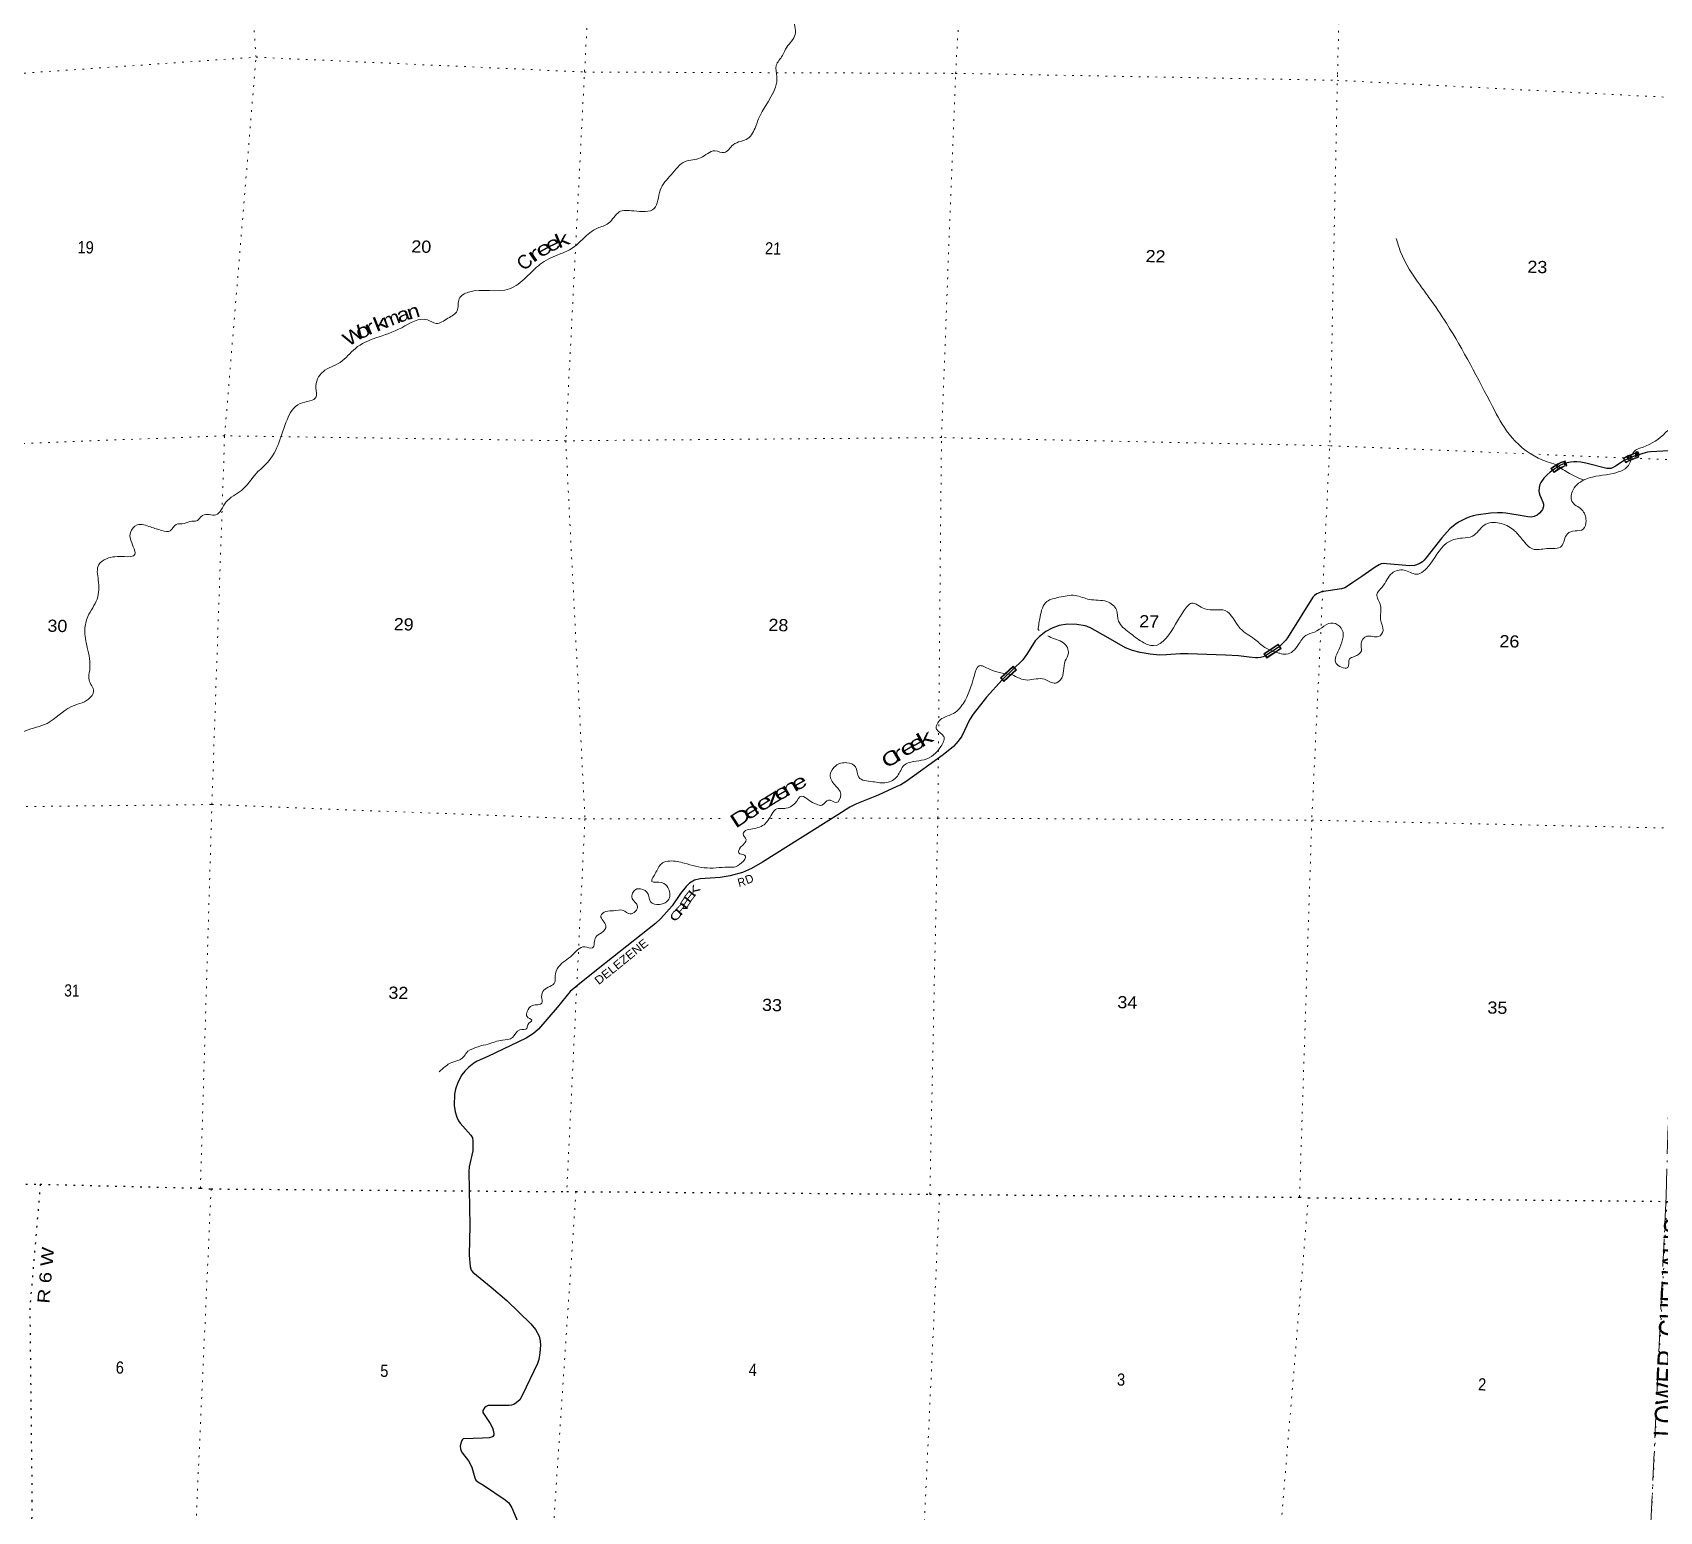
# Model space of a CAD drawing. Header units: feet. Extents: x -757852 to -501257, y -360805 to -170898.
# Drawn here: x -623065 to -599646, y -212810 to -191529 of the extents above; entities that cross this region are included whole.
import ezdxf
from ezdxf.enums import TextEntityAlignment as Align

# ---------------------------------------------------------------- set-up
doc = ezdxf.new("R2010")
doc.units = ezdxf.units.FT
doc.header["$LTSCALE"] = 80
doc.header["$PDMODE"] = 32
doc.header["$PDSIZE"] = 40
doc.linetypes.add('DOT_DASHED', pattern=[7.7, 5, -1.2, 0.3, -1.2])
doc.linetypes.add('DOTTED', pattern=[1.5, 0.3, -1.2])
for name, color, linetype, lineweight in [('29', 7, 'Continuous', 25), ('31', 7, 'Continuous', 13), ('39', 7, 'Continuous', 13), ('41', 7, 'Continuous', 13), ('44', 7, 'DOT_DASHED', 13), ('6', 7, 'DOTTED', 25), ('7', 7, 'DOTTED', 13)]:
    doc.layers.add(name, color=color, linetype=linetype, lineweight=lineweight)
doc.layers.add('30', color=7, linetype='Continuous')

msp = doc.modelspace()

# ---------------------------------------------------------------- linework, layer by layer
at = {"layer": '29'}
for points in [[(-599506.6, -197547.03), (-599777.06, -197563.37), (-599818.81, -197568.82), (-599853.29, -197576.08), (-599902.31, -197590.61), (-600036.63, -197634.19), (-600109.24, -197666.88), (-600156.43, -197688.67), (-600279.51, -197770.7)], [(-600279.51, -197770.7), (-600313.44, -197789.46), (-600346.11, -197800.36), (-600371.53, -197803.99), (-600402.38, -197802.17), (-600707.33, -197725.9), (-600778.13, -197711.37), (-600834.4, -197705.92), (-600879.78, -197705.92), (-600925.16, -197711.37), (-600999.58, -197725.9), (-601035.88, -197740.43), (-601079.45, -197760.4), (-601152.05, -197805.8), (-601221.03, -197854.84), (-601264.59, -197891.16), (-601311.79, -197942), (-601353.54, -198001.93), (-601366.24, -198034.62), (-601377.13, -198074.57), (-601380.77, -198127.24), (-601377.13, -198154.48), (-601367.16, -198188.07), (-601349.91, -198227.12), (-601322.68, -198287.04), (-601316.33, -198313.38), (-601317.23, -198348.79), (-601321.74, -198359.32)], [(-601321.74, -198359.32), (-601328.14, -198390.55), (-601343.56, -198413.26), (-601371.7, -198445.03), (-601408.91, -198471.37), (-601451.57, -198494.06), (-601492.4, -198500.43), (-601538.7, -198499.51), (-601594.05, -198485.9), (-601856.35, -198446.85), (-601906.26, -198442.32), (-601977.97, -198441.4), (-602080.52, -198445.95), (-602283.82, -198475), (-602326.48, -198483.17), (-602377.31, -198497.69), (-602431.76, -198519.49), (-602483.49, -198544.01), (-602539.77, -198574.88), (-602586.96, -198605.75), (-602661.38, -198671.13), (-602781.18, -198801.88), (-603009.89, -199092.44), (-603032.59, -199118.77), (-603056.19, -199144.2), (-603105.2, -199175.07), (-603170.55, -199196.86), (-603238.61, -199201.4), (-603576.23, -199172.35), (-603608, -199169.62), (-603652.47, -199172.35), (-603680.61, -199185.96), (-603739.6, -199219.56), (-603928.37, -199353.95), (-604059.07, -199441.12), (-604149.83, -199506.49), (-604177.07, -199521.02), (-604222.43, -199535.55), (-604509.23, -199579.13), (-604556.44, -199593.66), (-604578.21, -199604.56), (-604612.71, -199628.16), (-604636.29, -199655.4), (-605000.17, -200237.8)], [(-605892.07, -200489.4), (-606431.51, -200467.15), (-606539.52, -200469.87), (-606681.11, -200480.77), (-606741.91, -200485.31), (-606840.84, -200488.03), (-606976.07, -200474.41), (-607120.38, -200448.08), (-607232.01, -200421.75), (-607330.94, -200382.7), (-607581.44, -200237.42), (-607846.45, -200092.14), (-607910.88, -200067.63), (-608031.6, -200044.93), (-608165.01, -200042.2), (-608285.73, -200063.09), (-608386.46, -200100.32), (-608478.14, -200146.62), (-608571.61, -200220.17), (-608630.61, -200281.01), (-608743.15, -200458.98), (-608808.5, -200557.04), (-609109.96, -200843.54)], [(-605000.17, -200237.8), (-605027.48, -200275.56), (-605056.52, -200308.25), (-605091.01, -200340.94), (-605132.76, -200377.26), (-605325.17, -200502.56), (-605348.77, -200511.64), (-605390.52, -200520.72), (-605428.64, -200526.17), (-605463.12, -200526.17), (-605553.88, -200515.28), (-605706.36, -200498.93), (-605892.07, -200489.4)], [(-609109.96, -200843.54), (-609332.16, -201093.65), (-609526.39, -201338.8), (-609579.03, -201420.53), (-609686.13, -201654.79), (-609738.76, -201725.62), (-609809.56, -201803.7), (-609956.58, -201921.75), (-610488.43, -202304.92), (-610566.49, -202353.95), (-610624.57, -202379.38), (-610893.21, -202502.87), (-611205.43, -202626.36), (-611299.82, -202677.2), (-611474.07, -202786.17), (-612555.92, -203468.99), (-612713.85, -203557.96), (-612846.35, -203614.27), (-613022.43, -203663.29), (-613165.82, -203686.91), (-613456.25, -203708.7), (-613534.31, -203725.04), (-613608.72, -203766.81), (-613657.74, -203815.84), (-613739.41, -203919.36), (-613855.59, -204093.69), (-614022.58, -204275.29), (-614098.82, -204351.55), (-614924.83, -205001.82)], [(-614924.83, -205001.82), (-615216.97, -205237.76), (-615324.06, -205326.76), (-615514.66, -205557.38), (-615783.31, -205869.74), (-615854.1, -205933.3), (-615957.56, -206000.49), (-616509.38, -206261.99), (-616665.49, -206331), (-616714.49, -206358.25), (-616785.29, -206414.54), (-616843.38, -206472.65), (-616886.94, -206527.13), (-616945.02, -206639.72), (-616977.7, -206734.16), (-616992.22, -206806.8), (-616995.85, -206966.61), (-616981.32, -207057.42), (-616959.54, -207137.32), (-616934.14, -207188.16), (-616908.72, -207220.85), (-616756.24, -207395.18), (-616732.64, -207433.33), (-616725.38, -207480.54), (-616727.2, -207620.37), (-616779.84, -207851.01), (-616785.29, -207918.19), (-616770.77, -208695.45), (-616780.18, -209119.96)], [(-616780.18, -209119.96), (-616767.13, -209283.84), (-616748.98, -209338.32), (-616725.39, -209365.55), (-616464, -209583.48), (-616238.92, -209772.34), (-615892.21, -210108.31), (-615825.05, -210193.65), (-615772.41, -210289.91), (-615757.89, -210358.92), (-615752.45, -210418.84), (-615761.52, -210529.62), (-615776.04, -210624.05), (-615796.01, -210680.35), (-616013.83, -211130.72), (-616051.45, -211202.43), (-616102.28, -211246.01), (-616137.26, -211268.74), (-616172.65, -211278.73), (-616202.61, -211283.26), (-616464, -211283.26), (-616503.92, -211286.9), (-616536.61, -211297.79), (-616558.38, -211319.59), (-616583.79, -211359.54), (-616581.07, -211384.06), (-616572.91, -211399.49), (-616478.52, -211544.77), (-616445.84, -211606.52), (-616427.7, -211660.99), (-616424.96, -211690.96), (-616424.06, -211708.21), (-616438.58, -211730), (-616456.74, -211740.9), (-616490.31, -211749.08), (-616587.43, -211755.42), (-616856.08, -211762.69), (-616867.87, -211767.24), (-616881.48, -211780.85), (-616899.64, -211828.06), (-616907.8, -211868.93), (-616903.27, -211907.97), (-616891.47, -211950.65), (-616877.86, -211973.34), (-616790.73, -212082.31), (-616743.53, -212171.3), (-616725.39, -212227.59), (-616698.15, -212325.66), (-616681.82, -212358.34), (-616654.58, -212383.77), (-616572.91, -212430.98), (-616260.7, -212641.64), (-616210.77, -212687.96), (-616196.25, -212707.94), (-616166.31, -212757.86), (-615893.81, -213399.02)]]:
    msp.add_lwpolyline(points, dxfattribs=at)
at = {"layer": '29', "linetype": 'DOTTED', "lineweight": 100}
for centre, radius, start, end in [((-599667.66, -198554.07), 992.26, 105.82709, 119.14121), ((-599730.73, -198419.42), 844.46, 106.63969, 119.04662), ((-600828.36, -198255.35), 553.79, 107.27186, 130.21038)]:
    msp.add_arc(centre, radius, start, end, dxfattribs=at)
at = {"layer": '31'}
for p, q in [((-599954.33, -197634.98), (-599970.16, -197578.12)), ((-599964.69, -197567.97), (-599944.57, -197640.23)), ((-601161.83, -197861.22), (-601209.93, -197803.66)), ((-601198.65, -197804.68), (-601160.82, -197849.96)), ((-600991.43, -197757.07), (-601009.37, -197700.86)), ((-601004.18, -197690.81), (-600981.38, -197762.27)), ((-600132.78, -197720.27), (-600168.92, -197654.55)), ((-600158.06, -197657.69), (-600129.63, -197709.39)), ((-605341.13, -200467.47), (-605132.41, -200329.87)), ((-605132.41, -200329.87), (-605091.13, -200392.49)), ((-609133.89, -200814.33), (-608950.33, -200644.6)), ((-608950.33, -200644.6), (-608899.41, -200699.67))]:
    msp.add_line(p, q, dxfattribs=at)
for points in [[(-605091.13, -200392.49), (-605299.85, -200530.09), (-605341.13, -200467.47)], [(-608899.41, -200699.67), (-609082.97, -200869.4), (-609133.89, -200814.33)]]:
    msp.add_lwpolyline(points, dxfattribs=at)
for points in [[(-605134.68, -200340.94), (-605330.05, -200469.74), (-605297.57, -200519.01), (-605102.2, -200390.21)], [(-608950.77, -200655.9), (-609122.58, -200814.77), (-609082.52, -200858.09), (-608910.71, -200699.22)]]:
    msp.add_lwpolyline(points, close=True, dxfattribs=at)
for centre, radius, start, end in [((-599667.66, -198554.07), 1029.76, 106.76365, 119.14093), ((-599667.66, -198554.07), 1021.76, 107.22095, 118.68256), ((-599667.66, -198554.07), 954.76, 106.84084, 119.14112), ((-599667.66, -198554.07), 962.76, 107.32315, 118.67516), ((-600828.36, -198255.35), 591.29, 107.27196, 130.21048), ((-600828.36, -198255.35), 583.29, 108.07909, 129.40812), ((-600828.35, -198255.35), 516.29, 107.27281, 130.21126), ((-600828.35, -198255.35), 524.29, 108.12308, 129.35606)]:
    msp.add_arc(centre, radius, start, end, dxfattribs=at)
msp.add_point((-599970.16, -197578.12), dxfattribs=at)
at = {"layer": '39'}
msp.add_line((-608591.36, -200120.85), (-608574.76, -200131.18), dxfattribs=at)
for points in [[(-609550.83, -187668.7), (-609677.17, -187651.39), (-609876.22, -187722.81), (-609986.78, -187796.49), (-610065.55, -188042.11), (-610177.26, -188238.57), (-610480.59, -188452.29), (-610694.1, -188694.47), (-610958.09, -189021.93), (-611170.68, -189384.93), (-611273.18, -189770.86), (-611297.35, -190002.49), (-611376.23, -190145.46), (-611529.12, -190410.58), (-611638.67, -190679.57), (-611685.25, -190847.5), (-611848.93, -190952.03), (-611987.3, -191167.95), (-612091.89, -191322.31), (-612087.89, -191557.96), (-612207.28, -191740.13), (-612270.77, -191861.32), (-612358.97, -192004.02), (-612350.94, -192161.26), (-612597.07, -192732.77), (-612655.14, -192878.26), (-612766.28, -193052.59), (-612979.93, -193143.77), (-613107.62, -193257.28), (-613241.79, -193231.71), (-613447.6, -193331.15), (-613668.3, -193383.9), (-613872.42, -193573.98), (-614029.1, -193797.47), (-614116.37, -194060.99), (-614411.08, -194095.75), (-614620.74, -194110.54), (-614773.86, -194273.73), (-614932.63, -194344.17), (-615335.08, -194656.02), (-615501.91, -194726.25), (-615756.96, -194862.68), (-615959.02, -195050.8), (-616200.77, -195217.77), (-616789.61, -195265.15), (-616922.81, -195358.39), (-616953.51, -195534.77), (-617085.01, -195640.13), (-617255.96, -195714.28), (-617381.47, -195664.78), (-617750.58, -195776.15), (-618124.66, -195923.64), (-618418.29, -196073.18), (-618636.79, -196274.97), (-618883.75, -196409.6), (-618986.44, -196646.55), (-618981.61, -196771.49), (-619211.5, -196868.3), (-619400.61, -197101.04), (-619684.13, -197717.91), (-619838.89, -197866.97), (-620056.68, -198119.1), (-620282.4, -198288.49), (-620425.87, -198468.04), (-620617.28, -198477.25), (-620720.06, -198561.19), (-620770.29, -198557.9), (-620881.93, -198595.31), (-620998.94, -198606.42), (-621081.76, -198696.92), (-621202.42, -198693.84), (-621366.14, -198643.36), (-621558.58, -198614.29), (-621655.94, -198722.53), (-621614.92, -198926.91), (-621591.67, -199040.25), (-621743.38, -199070.6), (-621999.72, -199100.3), (-622110.54, -199184.04), (-622118.3, -199407.31), (-622135.39, -199680.68), (-622268.67, -199932.96), (-622311.74, -200121.1), (-622278.04, -200375.63), (-622242.19, -200702.69), (-622251.95, -200847.39), (-622185.65, -201008.13), (-622256.92, -201119.05), (-622513.37, -201231.29), (-622853.57, -201470.23), (-623168.24, -201576.96), (-623478.73, -201756.27), (-623931.39, -201907.79), (-624119.63, -202184.84), (-624341.76, -202527.46), (-624334.63, -202875.93), (-624329.76, -203155.9)], [(-601133.13, -197746.98), (-601389.97, -197653.16), (-601811.69, -197306.19), (-602049.06, -196911.58), (-602712.48, -195712.89), (-602964.5, -195340.05), (-603092.78, -195163.64), (-603372.22, -194683.4), (-603435.78, -194494.55)], [(-597792.65, -195103.58), (-597843.5, -195202.94), (-597840.83, -195333.87), (-597853.94, -195452.32), (-597974.82, -195535.8), (-598061.16, -195684.59), (-598192.24, -195773.85), (-598352.11, -195886.54), (-598411.32, -195997.77), (-598362.71, -196141.95), (-598428, -196255.04), (-598553.82, -196296.12), (-598655.97, -196277.41), (-598793.65, -196231.62), (-598832.13, -196319.22), (-598879.79, -196529.39), (-598942.25, -196610.34), (-599007.38, -196638.88), (-599112, -196638.22), (-599154.4, -196721.7), (-599128.52, -196810.94), (-599066.96, -196921.22), (-599068.63, -197064.12), (-599082.76, -197144.29), (-599192.18, -197095.19), (-599286.81, -197175.32), (-599399.91, -197269.07), (-599491.95, -197248.6), (-599590.29, -197316.56), (-599929.51, -197511.63), (-600005.82, -197552.12), (-600060.72, -197687.23)], [(-600059.55, -197685.27), (-600075.9, -197731.99), (-600310.93, -197871.94), (-600705.46, -197954.48), (-600888.54, -198108.86), (-600906.86, -198273.48), (-600765.12, -198395.87), (-600702.74, -198552.48), (-600746.17, -198676.19), (-600861.52, -198701.44), (-600971.21, -198740.92), (-601054.25, -198917.98), (-601266.49, -198954.84), (-601473.89, -198959.61), (-601615.43, -198829.17), (-601752.47, -198680.72), (-601949.29, -198587.12), (-602171.44, -198617.69), (-602336.51, -198776.55), (-602484.1, -198802.98), (-602670.46, -198850.57), (-602948.59, -199179.68), (-603147.49, -199323.59), (-603323.07, -199264.75), (-603495.25, -199308.67), (-603637.23, -199508.39), (-603714.38, -199613.12), (-603660.15, -199773.55), (-603661.36, -199976.86), (-603625.12, -200132.8), (-603691.8, -200221.69), (-603856.66, -200215.47), (-603942.06, -200328.05), (-603936.5, -200424.83), (-604039.28, -200508.77), (-604106.53, -200541.28), (-604133.87, -200665.4), (-604222.3, -200661.13), (-604301.45, -200608.78), (-604247.18, -200376.63), (-604227.92, -200097.29), (-604340.79, -200025.96), (-604611.78, -200155.94), (-604735.75, -200203.11), (-604845.91, -200339.21), (-605018.46, -200475.74), (-605112.67, -200461.25), (-605168.63, -200444.77)], [(-600738.92, -197969.52), (-600966.63, -197859.24), (-601133.13, -197746.98)], [(-605168.63, -200444.77), (-605325.83, -200377.3), (-605475.67, -200256.71), (-605680.99, -200102.49), (-605897.75, -199845.31), (-606188.93, -199821.77), (-606380.03, -199740.4), (-606493.59, -199852.25), (-606613.19, -200042.47), (-606927, -200350.54), (-607088.65, -200298.1), (-607280.3, -200160.34), (-607431.12, -199999.46), (-607463.12, -199835.57), (-607600.95, -199717.3), (-607851.71, -199686.74), (-608057.5, -199629.15), (-608289.6, -199655.44), (-608464.26, -199717.42), (-608562.41, -199934.36), (-608591.36, -200120.85)], [(-608448.36, -200209.89), (-608432.91, -200219.51), (-608223.97, -200311.41), (-608153.34, -200460.18), (-608200.48, -200571.72), (-608265.79, -200841.84), (-608341.5, -200890.24), (-608499.02, -200833.87), (-608740.82, -200845.82), (-608969.85, -200768.45)], [(-608969.84, -200768.45), (-609290.18, -200688.87), (-609439.92, -200642.77), (-609507.69, -200773.91), (-609671.25, -201186.48), (-609830.14, -201339.46), (-609993.04, -201413.82), (-610051.01, -201555.28), (-609948.98, -201656.53), (-609988.9, -201800.46), (-610229.24, -201992.39), (-610517.64, -202071.27), (-610616.24, -202229.03), (-610771.54, -202322.7), (-610969.94, -202308.94), (-611171.5, -202243.4), (-611218, -202095.25), (-611343.25, -202035.68), (-611503.36, -202079.92), (-611581.14, -202208.79), (-611518.5, -202355.34), (-611431.42, -202490.44), (-611494.86, -202609.61), (-611608.61, -202572.49), (-611703.08, -202646.58), (-611781.2, -202632.51), (-611888.4, -202575.41), (-611991.53, -202516.41), (-612090.8, -202620.58), (-612223.43, -202691.69), (-612283.87, -202694.17), (-612349.1, -202698.95), (-612422.85, -202777.19), (-612535.38, -202927.33), (-612726.18, -202990.91), (-612821.73, -203028.74), (-612834.58, -203058.61), (-612794.47, -203142.17), (-612871.77, -203252.94), (-612900.04, -203334.76), (-612814.29, -203365.14), (-612948.14, -203533.02), (-613014.69, -203537.95), (-613354.36, -203550.67), (-613682.62, -203481.89), (-613893.1, -203450.35), (-613998.45, -203477.86), (-614090.46, -203612.42), (-614148.18, -203743.82), (-614005.75, -203761.54), (-613920.99, -203830.14), (-613905.17, -203997.64), (-614040.02, -204076.75), (-614167.8, -204037.25), (-614203.16, -203925.62), (-614311.91, -203850.37), (-614380.54, -203858.68), (-614432.17, -203988.22), (-614354.63, -204102.94), (-614460.04, -204210.98), (-614565.38, -204159.98), (-614702.45, -204168.56), (-614811.3, -204175.85), (-614883.4, -204240.45), (-614810.6, -204383.23), (-614873.52, -204482.28), (-614957.63, -204544.56), (-615005.91, -204700.36), (-615116.21, -204685.47), (-615296.39, -204805.69), (-615491.84, -204971.83), (-615541.56, -205105.45), (-615545.91, -205195.93), (-615705.82, -205310.63), (-615736.41, -205404.47), (-615732.71, -205495.16), (-615870.44, -205529.9), (-615945.12, -205616.58), (-615946.98, -205689.01), (-615875.88, -205741.15), (-615935.91, -205806.06), (-615949.37, -205860.07), (-616052.56, -205881.6), (-616155.95, -205989.69), (-616301.79, -206026.23), (-616504.5, -206083.47), (-616652.39, -206121.97), (-616800.91, -206184.62)], [(-616800.91, -206184.62), (-616914.83, -206310.56), (-617028.53, -206349.94), (-617213.15, -206486.15)]]:
    msp.add_spline(points, degree=3, dxfattribs=at)
at = {"layer": '44'}
msp.add_lwpolyline([(-595941.94, -203034.01), (-598072.79, -202993.45), (-598032.93, -201631.45), (-599377.5, -201604.21), (-599401.32, -202951.33), (-599551.01, -208272.51), (-599803.63, -213654.5), (-599874.58, -216884.84)], dxfattribs=at)
at = {"layer": '6'}
for points in [[(-627460.72, -208047.86), (-624961.52, -208078.23), (-622953.76, -208101.27), (-620649.04, -208158.06), (-620494.34, -208168.04), (-615375.88, -208208.04), (-615243.05, -208207.4), (-610148.68, -208244.76), (-610007.9, -208248.35), (-604827.05, -208287.92), (-604700.46, -208295.18), (-599538.07, -208348.37), (-596081.1, -208357.21)], [(-622953.76, -208101.27), (-623104.25, -209883.16), (-623072.86, -212652.16), (-623085.73, -213386.66), (-623134.45, -218017.85), (-623158.13, -218625.25), (-623239.37, -220584.67)]]:
    msp.add_lwpolyline(points, dxfattribs=at)
at = {"layer": '7'}
for points in [[(-614849.19, -187034.25), (-615122.98, -192170.89), (-615389.66, -197402.68), (-615113.14, -202845.46), (-615375.88, -208208.04)], [(-610148.68, -208244.76), (-610033.56, -202832.11), (-609981.24, -197357.46), (-609777.96, -192116.17), (-609488.13, -187108.61)], [(-604141.19, -187184.63), (-604282.06, -192141.81), (-604389.17, -197399.64), (-604651.24, -202862.73), (-604827.05, -208287.92)], [(-620649.04, -208158.06), (-620482.86, -202637.99), (-620300.04, -197331.76), (-619847.94, -191883.42), (-620060.6, -188830.93)], [(-627022.63, -192127.64), (-624500.74, -192203.59), (-619847.94, -191883.42), (-615118.3, -192096.69), (-609777.96, -192116.17), (-604286.74, -192216.01), (-598874.7, -192493.77), (-596464.11, -192557.49)], [(-600161.13, -197648.74), (-604393.85, -197473.84), (-609981.24, -197357.46), (-615389.66, -197402.68), (-620300.04, -197331.76), (-624683.24, -197497.76), (-627168.79, -197438.78)], [(-595804.26, -197766.98), (-599299.91, -197684.33), (-599988.65, -197655.87)], [(-627311.98, -202642.79), (-624838.82, -202683.89), (-620482.86, -202637.99), (-615113.14, -202845.46), (-613086.49, -202840.13)], [(-612563.82, -202838.76), (-610033.56, -202832.11), (-604651.24, -202862.73), (-599397.9, -202978.64), (-597944.81, -203001.89)], [(-620494.34, -208168.04), (-620732.22, -213424.56), (-620808.93, -215097.3)], [(-615243.05, -208207.4), (-615598.56, -213499.16), (-615754.97, -218796), (-615858.59, -220785.1)], [(-610007.9, -208248.35), (-610255.69, -213577.09), (-610463.87, -218852.48), (-610632.35, -220925.58)], [(-605404.26, -221064.9), (-605316.28, -218854.96), (-605151.17, -213689.2), (-604700.46, -208295.18)], [(-599538.07, -208348.37), (-599800.73, -213658.78), (-599922.11, -218972.45), (-600065.47, -221205.94)]]:
    msp.add_lwpolyline(points, dxfattribs=at)

# ---------------------------------------------------------------- texts
at = {"layer": '30'}
for s, rotation, width, p in [('R', 15.557, 0.95, (-612842.78, -203810.5)), ('E', 56.319, 1.45, (-613616.58, -204084.92)), ('E', 51.729, 1.6, (-613558.37, -203996.65)), ('K', 51.729, 1.55, (-613493.41, -203914.3)), ('C', 47.4, 1.6, (-613759.88, -204270.3)), ('R', 47.4, 1.6, (-613675.86, -204179.57))]:
    msp.add_text(s, height=120, rotation=rotation, dxfattribs=dict(at, width=width)).set_placement(p, align=Align.CENTER)
msp.add_text('D', height=120, rotation=20.025, dxfattribs=at).set_placement((-612726.43, -203765.67), align=Align.CENTER)
at = {"layer": '30', "width": 1.1}
msp.add_text('DELEZENE', height=120, rotation=38.925, dxfattribs=at).set_placement((-614914.35, -205237.59))
at = {"layer": '41'}
for s, rotation, width, p in [('e', 28.953, 1.45, (-615758.57, -194775.7)), ('e', 25.418, 1.35, (-615627.45, -194699.46)), ('k', 22.868, 1.45, (-615492.53, -194639.66)), ('r', 35.272, 1.85, (-615861.43, -194850.12)), ('a', 18.882, 1.25, (-617788.9, -195708.56)), ('n', 16.951, 1.2, (-617642.39, -195662.29)), ('W', 32.743, 1.2, (-618517.66, -196054.86)), ('o', 26.599, 1.35, (-618358.62, -195953.72)), ('r', 23.952, 1.45, (-618231.79, -195889.15)), ('k', 22.054, 1.45, (-618113.02, -195837.97)), ('m', 21.079, 1.1, (-617982.72, -195785.18)), ('k', 29.33, 1.65, (-610271.03, -201823.08)), ('C', 31.585, 1.35, (-610770.29, -202124.18)), ('r', 31.585, 1.7, (-610626.39, -202035.7)), ('e', 31.585, 1.55, (-610513.87, -201961.44)), ('e', 29.33, 1.45, (-610390.38, -201891.12)), ('n', 29.327, 1.55, (-612217.01, -202530.64)), ('e', 29.327, 1.45, (-612079.38, -202454.88)), ('e', 32.124, 1.55, (-612583.54, -202751.48)), ('z', 31.676, 1.85, (-612469.82, -202680.07)), ('e', 29.327, 1.45, (-612334.08, -202596.41)), ('D', 33.445, 1.5, (-612942.8, -202987.45)), ('e', 32.124, 1.55, (-612770.18, -202872.64)), ('l', 32.124, 1.3, (-612651.92, -202794.41))]:
    msp.add_text(s, height=200, rotation=rotation, dxfattribs=dict(at, width=width)).set_placement(p)
msp.add_text('C', height=200, rotation=44.473, dxfattribs=at).set_placement((-615981.97, -194968.47))
at = {"layer": '44', "width": 0.85}
msp.add_text('LOWER  CHEHALIS', height=300, rotation=87.168, dxfattribs=at).set_placement((-599352.38, -210168.75), align=Align.CENTER)
at = {"layer": '6', "width": 1.25}
msp.add_text('R 6 W', height=175, rotation=85.173, dxfattribs=at).set_placement((-622823.33, -209823.17))
at = {"layer": '7'}
for s, width, p in [('19', 0.9, (-622419.08, -194703.11)), ('20', 1.1, (-617614.03, -194692.49)), ('21', 0.9, (-612523.42, -194719.7)), ('22', 1.1, (-607044.58, -194831.29)), ('23', 1.1, (-601549.16, -194985.07)), ('30', 1.1, (-622852.3, -200150.06)), ('29', 1.1, (-617867.46, -200127.68)), ('28', 1.1, (-612473.69, -200138.57)), ('27', 1.1, (-607136.27, -200085.48)), ('26', 1.1, (-601950.96, -200372.81)), ('31', 0.85, (-622610.52, -205398.21)), ('32', 1.1, (-617943.67, -205430.32)), ('33', 1.1, (-612566.07, -205606.15)), ('34', 1.1, (-607451.03, -205567.32)), ('35', 1.1, (-602124.31, -205644.62)), ('6', 0.9, (-621868.73, -210824.67)), ('5', 0.9, (-618061.84, -210872.21)), ('4', 0.9, (-612757.54, -210857.81)), ('3', 0.9, (-607456.68, -210997.94)), ('2', 0.9, (-602258.33, -211067.29))]:
    msp.add_text(s, height=175, rotation=358.539, dxfattribs=dict(at, width=width)).set_placement(p)

doc.saveas('drawing.dxf')
